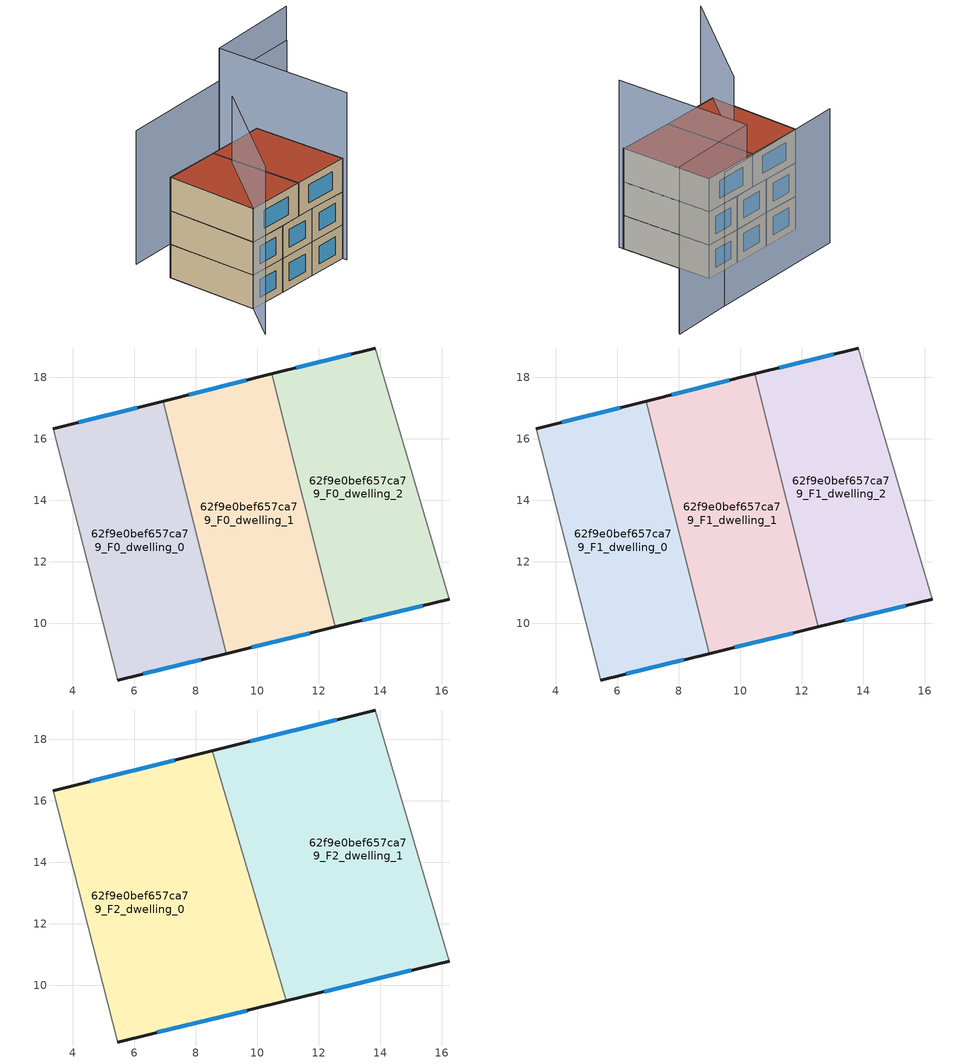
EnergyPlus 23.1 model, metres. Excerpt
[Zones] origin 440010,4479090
62f9e0bef657ca79_F0_dwelling_0
 floor ground (EU_floor_Construction): 9,9.02 6.94,17.23 3.36,16.33 5.47,8.16 z0
 wall outside (EU_wall_Construction): 9,9.02 5.47,8.16 / 3.36,16.33 6.94,17.23 z0:3
 wall adiabatic (EU_wall_Construction): 5.47,8.16 3.36,16.33 z0:3
 wall to 62f9e0bef657ca79_F0_dwelling_1 (EU_wall_Construction): 6.94,17.23 9,9.02 z0:3
 window (EU_Window_Construction): 8.17,8.82 6.29,8.36 / 4.2,16.54 6.1,17.02 z0.7:2.3
62f9e0bef657ca79_F0_dwelling_1
 floor ground (EU_floor_Construction): 12.54,9.88 10.48,18.12 6.94,17.23 9,9.02 z0
 wall outside (EU_wall_Construction): 12.54,9.88 9,9.02 / 6.94,17.23 10.48,18.12 z0:3
 wall to 62f9e0bef657ca79_F0_dwelling_2 (EU_wall_Construction): 10.48,18.12 12.54,9.88 z0:3
 window (EU_Window_Construction): 11.71,9.68 9.83,9.22 / 7.77,17.44 9.65,17.91 z0.7:2.3
62f9e0bef657ca79_F0_dwelling_2
 floor ground (EU_floor_Construction): 16.26,10.79 13.84,18.96 10.48,18.12 12.54,9.88 z0
 wall outside (EU_wall_Construction): 16.26,10.79 12.54,9.88 / 10.48,18.12 13.84,18.96 z0:3
 wall adiabatic (EU_wall_Construction): 13.84,18.96 16.26,10.79 z0:3
 window (EU_Window_Construction): 15.39,10.58 13.41,10.1 / 11.27,18.31 13.05,18.76 z0.7:2.3
62f9e0bef657ca79_F1_dwelling_0
 floor to 62f9e0bef657ca79_F0_dwelling_0 (EU_floor_Construction): 9,9.02 6.94,17.23 3.36,16.33 5.47,8.16 z3
 wall outside (EU_wall_Construction): 9,9.02 5.47,8.16 / 3.36,16.33 6.94,17.23 z3:6
 wall adiabatic (EU_wall_Construction): 5.47,8.16 3.36,16.33 z3:6
 wall to 62f9e0bef657ca79_F1_dwelling_1 (EU_wall_Construction): 6.94,17.23 9,9.02 z3:6
 window (EU_Window_Construction): 8.17,8.82 6.29,8.36 / 4.2,16.54 6.1,17.02 z3.7:5.3
62f9e0bef657ca79_F1_dwelling_1
 floor to 62f9e0bef657ca79_F0_dwelling_1 (EU_floor_Construction): 12.54,9.88 10.48,18.12 6.94,17.23 9,9.02 z3
 wall outside (EU_wall_Construction): 12.54,9.88 9,9.02 / 6.94,17.23 10.48,18.12 z3:6
 wall to 62f9e0bef657ca79_F1_dwelling_2 (EU_wall_Construction): 10.48,18.12 12.54,9.88 z3:6
 window (EU_Window_Construction): 11.71,9.68 9.83,9.22 / 7.77,17.44 9.65,17.91 z3.7:5.3
 ceiling adiabatic (EU_roof_Construction): 8.54,17.63 10.94,9.49 12.54,9.88 9,9.02 6.94,17.23 z6
62f9e0bef657ca79_F1_dwelling_2
 floor to 62f9e0bef657ca79_F0_dwelling_2 (EU_floor_Construction): 16.26,10.79 13.84,18.96 10.48,18.12 12.54,9.88 z3
 wall outside (EU_wall_Construction): 16.26,10.79 12.54,9.88 / 10.48,18.12 13.84,18.96 z3:6
 wall adiabatic (EU_wall_Construction): 13.84,18.96 16.26,10.79 z3:6
 window (EU_Window_Construction): 15.39,10.58 13.41,10.1 / 11.27,18.31 13.05,18.76 z3.7:5.3
62f9e0bef657ca79_F2_dwelling_0
 floor to 62f9e0bef657ca79_F1_dwelling_0 (EU_floor_Construction): 9,9.02 6.94,17.23 3.36,16.33 5.47,8.16 z6
 floor adiabatic (EU_floor_Construction): 10.94,9.49 8.54,17.63 6.94,17.23 9,9.02 z6
 wall outside (EU_wall_Construction): 10.94,9.49 5.47,8.16 / 3.36,16.33 8.54,17.63 z6:9
 wall to 62f9e0bef657ca79_F2_dwelling_1 (EU_wall_Construction): 8.54,17.63 10.94,9.49 z6:9
 wall adiabatic (EU_wall_Construction): 5.47,8.16 3.36,16.33 z6:9
 window (EU_Window_Construction): 9.66,9.18 6.75,8.47 / 4.57,16.64 7.33,17.33 z6.7:8.3
 roof outside (EU_roof_Construction): 8.54,17.63 10.94,9.49 5.47,8.16 3.36,16.33 z9
62f9e0bef657ca79_F2_dwelling_1
 floor to 62f9e0bef657ca79_F1_dwelling_2 (EU_floor_Construction): 16.26,10.79 13.84,18.96 10.48,18.12 12.54,9.88 z6
 floor to 62f9e0bef657ca79_F1_dwelling_1 (EU_floor_Construction): 12.54,9.88 10.48,18.12 8.54,17.63 10.94,9.49 z6
 wall outside (EU_wall_Construction): 16.26,10.79 10.94,9.49 / 8.54,17.63 13.84,18.96 z6:9
 wall adiabatic (EU_wall_Construction): 13.84,18.96 16.26,10.79 z6:9
 window (EU_Window_Construction): 15.01,10.49 12.19,9.8 / 9.78,17.94 12.6,18.65 z6.7:8.3
 roof outside (EU_roof_Construction): 13.84,18.96 16.26,10.79 10.94,9.49 8.54,17.63 z9
shading: 16.38,10.37 12.78,22.52 / 12.78,22.52 21.32,25.05 / 8.73,15.37 3.67,4.19 z0:15; 21.28,24.91 2.51,19.77 z0:12
[Building]
EU S2 Campaign: North Axis=0; Terrain=City; Solar Distribution=FullExterior
[Site:Location]
Madrid: Latitude=40.5; Longitude=-3.5; Time Zone=1; Elevation=609
[SizingPeriod:WeatherFileDays]
AnnualSizingPeriod: Begin Month=1; Begin Day of Month=1; End Month=12; End Day of Month=31; Day of Week for Start Day=Monday; Use Weather File Daylight Saving Period=No; Use Weather File Rain and Snow Indicators=No
[MATERIAL]
EU_InternalMass_Material: Roughness=MediumRough; Thickness=0.1; Conductivity=1; Density=1800; Specific Heat=900; Thermal Absorptance=0.9; Solar Absorptance=0.7; Visible Absorptance=0.7
[MATERIAL:NOMASS] Roughness=MediumRough; Thermal Absorptance=0.9; Solar Absorptance=0.7; Visible Absorptance=0.7
Name | Thermal Resistance
EU_wall_NoMass | 0.419739
EU_roof_NoMass | 0.352165
EU_floor_NoMass | 0.608284
[WINDOWMATERIAL:SIMPLEGLAZINGSYSTEM]
EU_Window_SimpleGlazing: UFactor=4.8352; Solar Heat Gain Coefficient=0.85; Visible Transmittance=0.85
[CONSTRUCTION]
EU_wall_Construction: EU_wall_NoMass
EU_roof_Construction: EU_roof_NoMass
EU_floor_Construction: EU_floor_NoMass
EU_InternalMass_Construction: EU_InternalMass_Material
EU_Window_Construction: EU_Window_SimpleGlazing
[ZONE] Type=1; Multiplier=1; Ceiling Height=autocalculate; Floor Area=autocalculate; Part of Total Floor Area=Yes
Name | Volume
62f9e0bef657ca79_F0_dwelling_0; 62f9e0bef657ca79_F1_dwelling_0 | 92.8297
62f9e0bef657ca79_F2_dwelling_0 | 139.237
62f9e0bef657ca79_F0_dwelling_1; 62f9e0bef657ca79_F1_dwelling_1 | 92.8253
62f9e0bef657ca79_F2_dwelling_1 | 139.241
62f9e0bef657ca79_F0_dwelling_2; 62f9e0bef657ca79_F1_dwelling_2 | 92.8257
[INTERNALMASS] Construction=EU_InternalMass_Construction
Name | Zone or ZoneList | Surface Area
62f9e0bef657ca79_F0_dwelling_0_EU_InternalMass | 62f9e0bef657ca79_F0_dwelling_0 | 30.9433
62f9e0bef657ca79_F0_dwelling_1_EU_InternalMass | 62f9e0bef657ca79_F0_dwelling_1 | 30.9417
62f9e0bef657ca79_F0_dwelling_2_EU_InternalMass | 62f9e0bef657ca79_F0_dwelling_2 | 30.9419
62f9e0bef657ca79_F1_dwelling_0_EU_InternalMass | 62f9e0bef657ca79_F1_dwelling_0 | 30.9433
62f9e0bef657ca79_F1_dwelling_1_EU_InternalMass | 62f9e0bef657ca79_F1_dwelling_1 | 30.9417
62f9e0bef657ca79_F1_dwelling_2_EU_InternalMass | 62f9e0bef657ca79_F1_dwelling_2 | 30.9419
62f9e0bef657ca79_F2_dwelling_0_EU_InternalMass | 62f9e0bef657ca79_F2_dwelling_0 | 46.4121
62f9e0bef657ca79_F2_dwelling_1_EU_InternalMass | 62f9e0bef657ca79_F2_dwelling_1 | 46.4139
[OTHEREQUIPMENT] Fuel Type=Electricity; Design Level Calculation Method=Watts/Area; Power per Zone Floor Area=1; Fraction Latent=0; Fraction Radiant=0; Fraction Lost=0; Carbon Dioxide Generation Rate=0; EndUse Subcategory=EU_Step8_InternalGains
Name | Zone or ZoneList or Space or SpaceList | Schedule
EU_Step8_InternalGain_62f9e0bef657ca79_F0_dwelling_0_f000 | 62f9e0bef657ca79_F0_dwelling_0 | EU_Step8_GainSchedule_62f9e0bef657ca79_F0_dwelling_0_f000
EU_Step8_InternalGain_62f9e0bef657ca79_F0_dwelling_1_f000 | 62f9e0bef657ca79_F0_dwelling_1 | EU_Step8_GainSchedule_62f9e0bef657ca79_F0_dwelling_1_f000
EU_Step8_InternalGain_62f9e0bef657ca79_F0_dwelling_2_f000 | 62f9e0bef657ca79_F0_dwelling_2 | EU_Step8_GainSchedule_62f9e0bef657ca79_F0_dwelling_2_f000
EU_Step8_InternalGain_62f9e0bef657ca79_F1_dwelling_0_f000 | 62f9e0bef657ca79_F1_dwelling_0 | EU_Step8_GainSchedule_62f9e0bef657ca79_F1_dwelling_0_f000
EU_Step8_InternalGain_62f9e0bef657ca79_F1_dwelling_1_f000 | 62f9e0bef657ca79_F1_dwelling_1 | EU_Step8_GainSchedule_62f9e0bef657ca79_F1_dwelling_1_f000
EU_Step8_InternalGain_62f9e0bef657ca79_F1_dwelling_2_f000 | 62f9e0bef657ca79_F1_dwelling_2 | EU_Step8_GainSchedule_62f9e0bef657ca79_F1_dwelling_2_f000
EU_Step8_InternalGain_62f9e0bef657ca79_F2_dwelling_0_f000 | 62f9e0bef657ca79_F2_dwelling_0 | EU_Step8_GainSchedule_62f9e0bef657ca79_F2_dwelling_0_f000
EU_Step8_InternalGain_62f9e0bef657ca79_F2_dwelling_1_f000 | 62f9e0bef657ca79_F2_dwelling_1 | EU_Step8_GainSchedule_62f9e0bef657ca79_F2_dwelling_1_f000
[ZONEVENTILATION:DESIGNFLOWRATE] Schedule=EU_AlwaysOn; Design Flow Rate Calculation Method=AirChanges/Hour; Air Changes per Hour=0.703302; Ventilation Type=Natural; Fan Pressure Rise=0; Fan Total Efficiency=1; Constant Term Coefficient=1; Temperature Term Coefficient=0; Velocity Term Coefficient=0; Velocity Squared Term Coefficient=0; Minimum Indoor Temperature=-100; Maximum Indoor Temperature=100; Delta Temperature=-100; Minimum Outdoor Temperature=-100; Maximum Outdoor Temperature=100; Maximum Wind Speed=40
Name | Zone or ZoneList or Space or SpaceList
EU_ConstantAir_62f9e0bef657ca79_F0_dwelling_0 | 62f9e0bef657ca79_F0_dwelling_0
EU_ConstantAir_62f9e0bef657ca79_F0_dwelling_1 | 62f9e0bef657ca79_F0_dwelling_1
EU_ConstantAir_62f9e0bef657ca79_F0_dwelling_2 | 62f9e0bef657ca79_F0_dwelling_2
EU_ConstantAir_62f9e0bef657ca79_F1_dwelling_0 | 62f9e0bef657ca79_F1_dwelling_0
EU_ConstantAir_62f9e0bef657ca79_F1_dwelling_1 | 62f9e0bef657ca79_F1_dwelling_1
EU_ConstantAir_62f9e0bef657ca79_F1_dwelling_2 | 62f9e0bef657ca79_F1_dwelling_2
EU_ConstantAir_62f9e0bef657ca79_F2_dwelling_0 | 62f9e0bef657ca79_F2_dwelling_0
EU_ConstantAir_62f9e0bef657ca79_F2_dwelling_1 | 62f9e0bef657ca79_F2_dwelling_1
[HVACTEMPLATE:THERMOSTAT] Constant Heating Setpoint=20; Constant Cooling Setpoint=50
EU_HeatOnly_62f9e0bef657ca79_F0_dwelling_0; EU_HeatOnly_62f9e0bef657ca79_F0_dwelling_1; EU_HeatOnly_62f9e0bef657ca79_F0_dwelling_2; EU_HeatOnly_62f9e0bef657ca79_F1_dwelling_0; EU_HeatOnly_62f9e0bef657ca79_F1_dwelling_1; EU_HeatOnly_62f9e0bef657ca79_F1_dwelling_2; EU_HeatOnly_62f9e0bef657ca79_F2_dwelling_0; EU_HeatOnly_62f9e0bef657ca79_F2_dwelling_1
[HVACTEMPLATE:ZONE:IDEALLOADSAIRSYSTEM] System Availability Schedule=EU_AlwaysOn; Maximum Heating Supply Air Temperature=50; Minimum Cooling Supply Air Temperature=13; Maximum Heating Supply Air Humidity Ratio=0.0156; Minimum Cooling Supply Air Humidity Ratio=0.0077; Heating Limit=NoLimit; Cooling Limit=NoLimit; Heating Availability Schedule=EU_AlwaysOn; Cooling Availability Schedule=EU_CoolingOff; Dehumidification Control Type=ConstantSensibleHeatRatio; Cooling Sensible Heat Ratio=0.7; Dehumidification Setpoint=60; Humidification Control Type=None; Humidification Setpoint=30; Outdoor Air Method=None; Outdoor Air Flow Rate per Person=0.00944; Outdoor Air Flow Rate per Zone Floor Area=0; Outdoor Air Flow Rate per Zone=0; Demand Controlled Ventilation Type=None; Outdoor Air Economizer Type=NoEconomizer; Heat Recovery Type=None; Sensible Heat Recovery Effectiveness=0.7; Latent Heat Recovery Effectiveness=0.65
Name | Template Thermostat
62f9e0bef657ca79_F0_dwelling_0 | EU_HeatOnly_62f9e0bef657ca79_F0_dwelling_0
62f9e0bef657ca79_F0_dwelling_1 | EU_HeatOnly_62f9e0bef657ca79_F0_dwelling_1
62f9e0bef657ca79_F0_dwelling_2 | EU_HeatOnly_62f9e0bef657ca79_F0_dwelling_2
62f9e0bef657ca79_F1_dwelling_0 | EU_HeatOnly_62f9e0bef657ca79_F1_dwelling_0
62f9e0bef657ca79_F1_dwelling_1 | EU_HeatOnly_62f9e0bef657ca79_F1_dwelling_1
62f9e0bef657ca79_F1_dwelling_2 | EU_HeatOnly_62f9e0bef657ca79_F1_dwelling_2
62f9e0bef657ca79_F2_dwelling_0 | EU_HeatOnly_62f9e0bef657ca79_F2_dwelling_0
62f9e0bef657ca79_F2_dwelling_1 | EU_HeatOnly_62f9e0bef657ca79_F2_dwelling_1
[SIZING:ZONE] Zone Cooling Design Supply Air Temperature Input Method=SupplyAirTemperature; Zone Cooling Design Supply Air Temperature=13; Zone Heating Design Supply Air Temperature Input Method=SupplyAirTemperature; Zone Heating Design Supply Air Temperature=50; Zone Cooling Design Supply Air Humidity Ratio=0.008; Zone Heating Design Supply Air Humidity Ratio=0.008; Cooling Design Air Flow Method=DesignDay; Cooling Design Air Flow Rate=0; Cooling Minimum Air Flow per Zone Floor Area=0.000762; Cooling Minimum Air Flow=0; Cooling Minimum Air Flow Fraction=0.2; Heating Design Air Flow Method=DesignDay; Heating Design Air Flow Rate=0; Heating Maximum Air Flow per Zone Floor Area=0.002032; Heating Maximum Air Flow=0.141576; Heating Maximum Air Flow Fraction=0.3; Account for Dedicated Outdoor Air System=No; Dedicated Outdoor Air System Control Strategy=NeutralSupplyAir; Dedicated Outdoor Air Low Setpoint Temperature for Design=autosize; Dedicated Outdoor Air High Setpoint Temperature for Design=autosize; Zone Load Sizing Method=Sensible Load Only No Latent Load; Zone Latent Cooling Design Supply Air Humidity Ratio Input Method=HumidityRatioDifference; Zone Cooling Design Supply Air Humidity Ratio Difference=0.005; Zone Latent Heating Design Supply Air Humidity Ratio Input Method=HumidityRatioDifference; Zone Humidification Design Supply Air Humidity Ratio Difference=0.005
62f9e0bef657ca79_F0_dwelling_0; 62f9e0bef657ca79_F0_dwelling_1; 62f9e0bef657ca79_F0_dwelling_2; 62f9e0bef657ca79_F1_dwelling_0; 62f9e0bef657ca79_F1_dwelling_1; 62f9e0bef657ca79_F1_dwelling_2; 62f9e0bef657ca79_F2_dwelling_0; 62f9e0bef657ca79_F2_dwelling_1
[SCHEDULE:CONSTANT]
Name | Hourly Value
EU_AlwaysOn | 1
EU_CoolingOff | 0
[SCHEDULE:FILE] Column Number=1; Rows to Skip at Top=0; Number of Hours of Data=8760; Column Separator=Comma; Interpolate to Timestep=No; Minutes per Item=60; Adjust Schedule for Daylight Savings=Yes
Name | File
EU_Step8_GainSchedule_62f9e0bef657ca79_F0_dwelling_0_f000 | ../../schedules/62f9e0bef657ca79/62f9e0bef657ca79_F0_dwelling_0_f000_gain.csv
EU_Step8_GainSchedule_62f9e0bef657ca79_F0_dwelling_1_f000 | ../../schedules/62f9e0bef657ca79/62f9e0bef657ca79_F0_dwelling_1_f000_gain.csv
EU_Step8_GainSchedule_62f9e0bef657ca79_F0_dwelling_2_f000 | ../../schedules/62f9e0bef657ca79/62f9e0bef657ca79_F0_dwelling_2_f000_gain.csv
EU_Step8_GainSchedule_62f9e0bef657ca79_F1_dwelling_0_f000 | ../../schedules/62f9e0bef657ca79/62f9e0bef657ca79_F1_dwelling_0_f000_gain.csv
EU_Step8_GainSchedule_62f9e0bef657ca79_F1_dwelling_1_f000 | ../../schedules/62f9e0bef657ca79/62f9e0bef657ca79_F1_dwelling_1_f000_gain.csv
EU_Step8_GainSchedule_62f9e0bef657ca79_F1_dwelling_2_f000 | ../../schedules/62f9e0bef657ca79/62f9e0bef657ca79_F1_dwelling_2_f000_gain.csv
EU_Step8_GainSchedule_62f9e0bef657ca79_F2_dwelling_0_f000 | ../../schedules/62f9e0bef657ca79/62f9e0bef657ca79_F2_dwelling_0_f000_gain.csv
EU_Step8_GainSchedule_62f9e0bef657ca79_F2_dwelling_1_f000 | ../../schedules/62f9e0bef657ca79/62f9e0bef657ca79_F2_dwelling_1_f000_gain.csv
